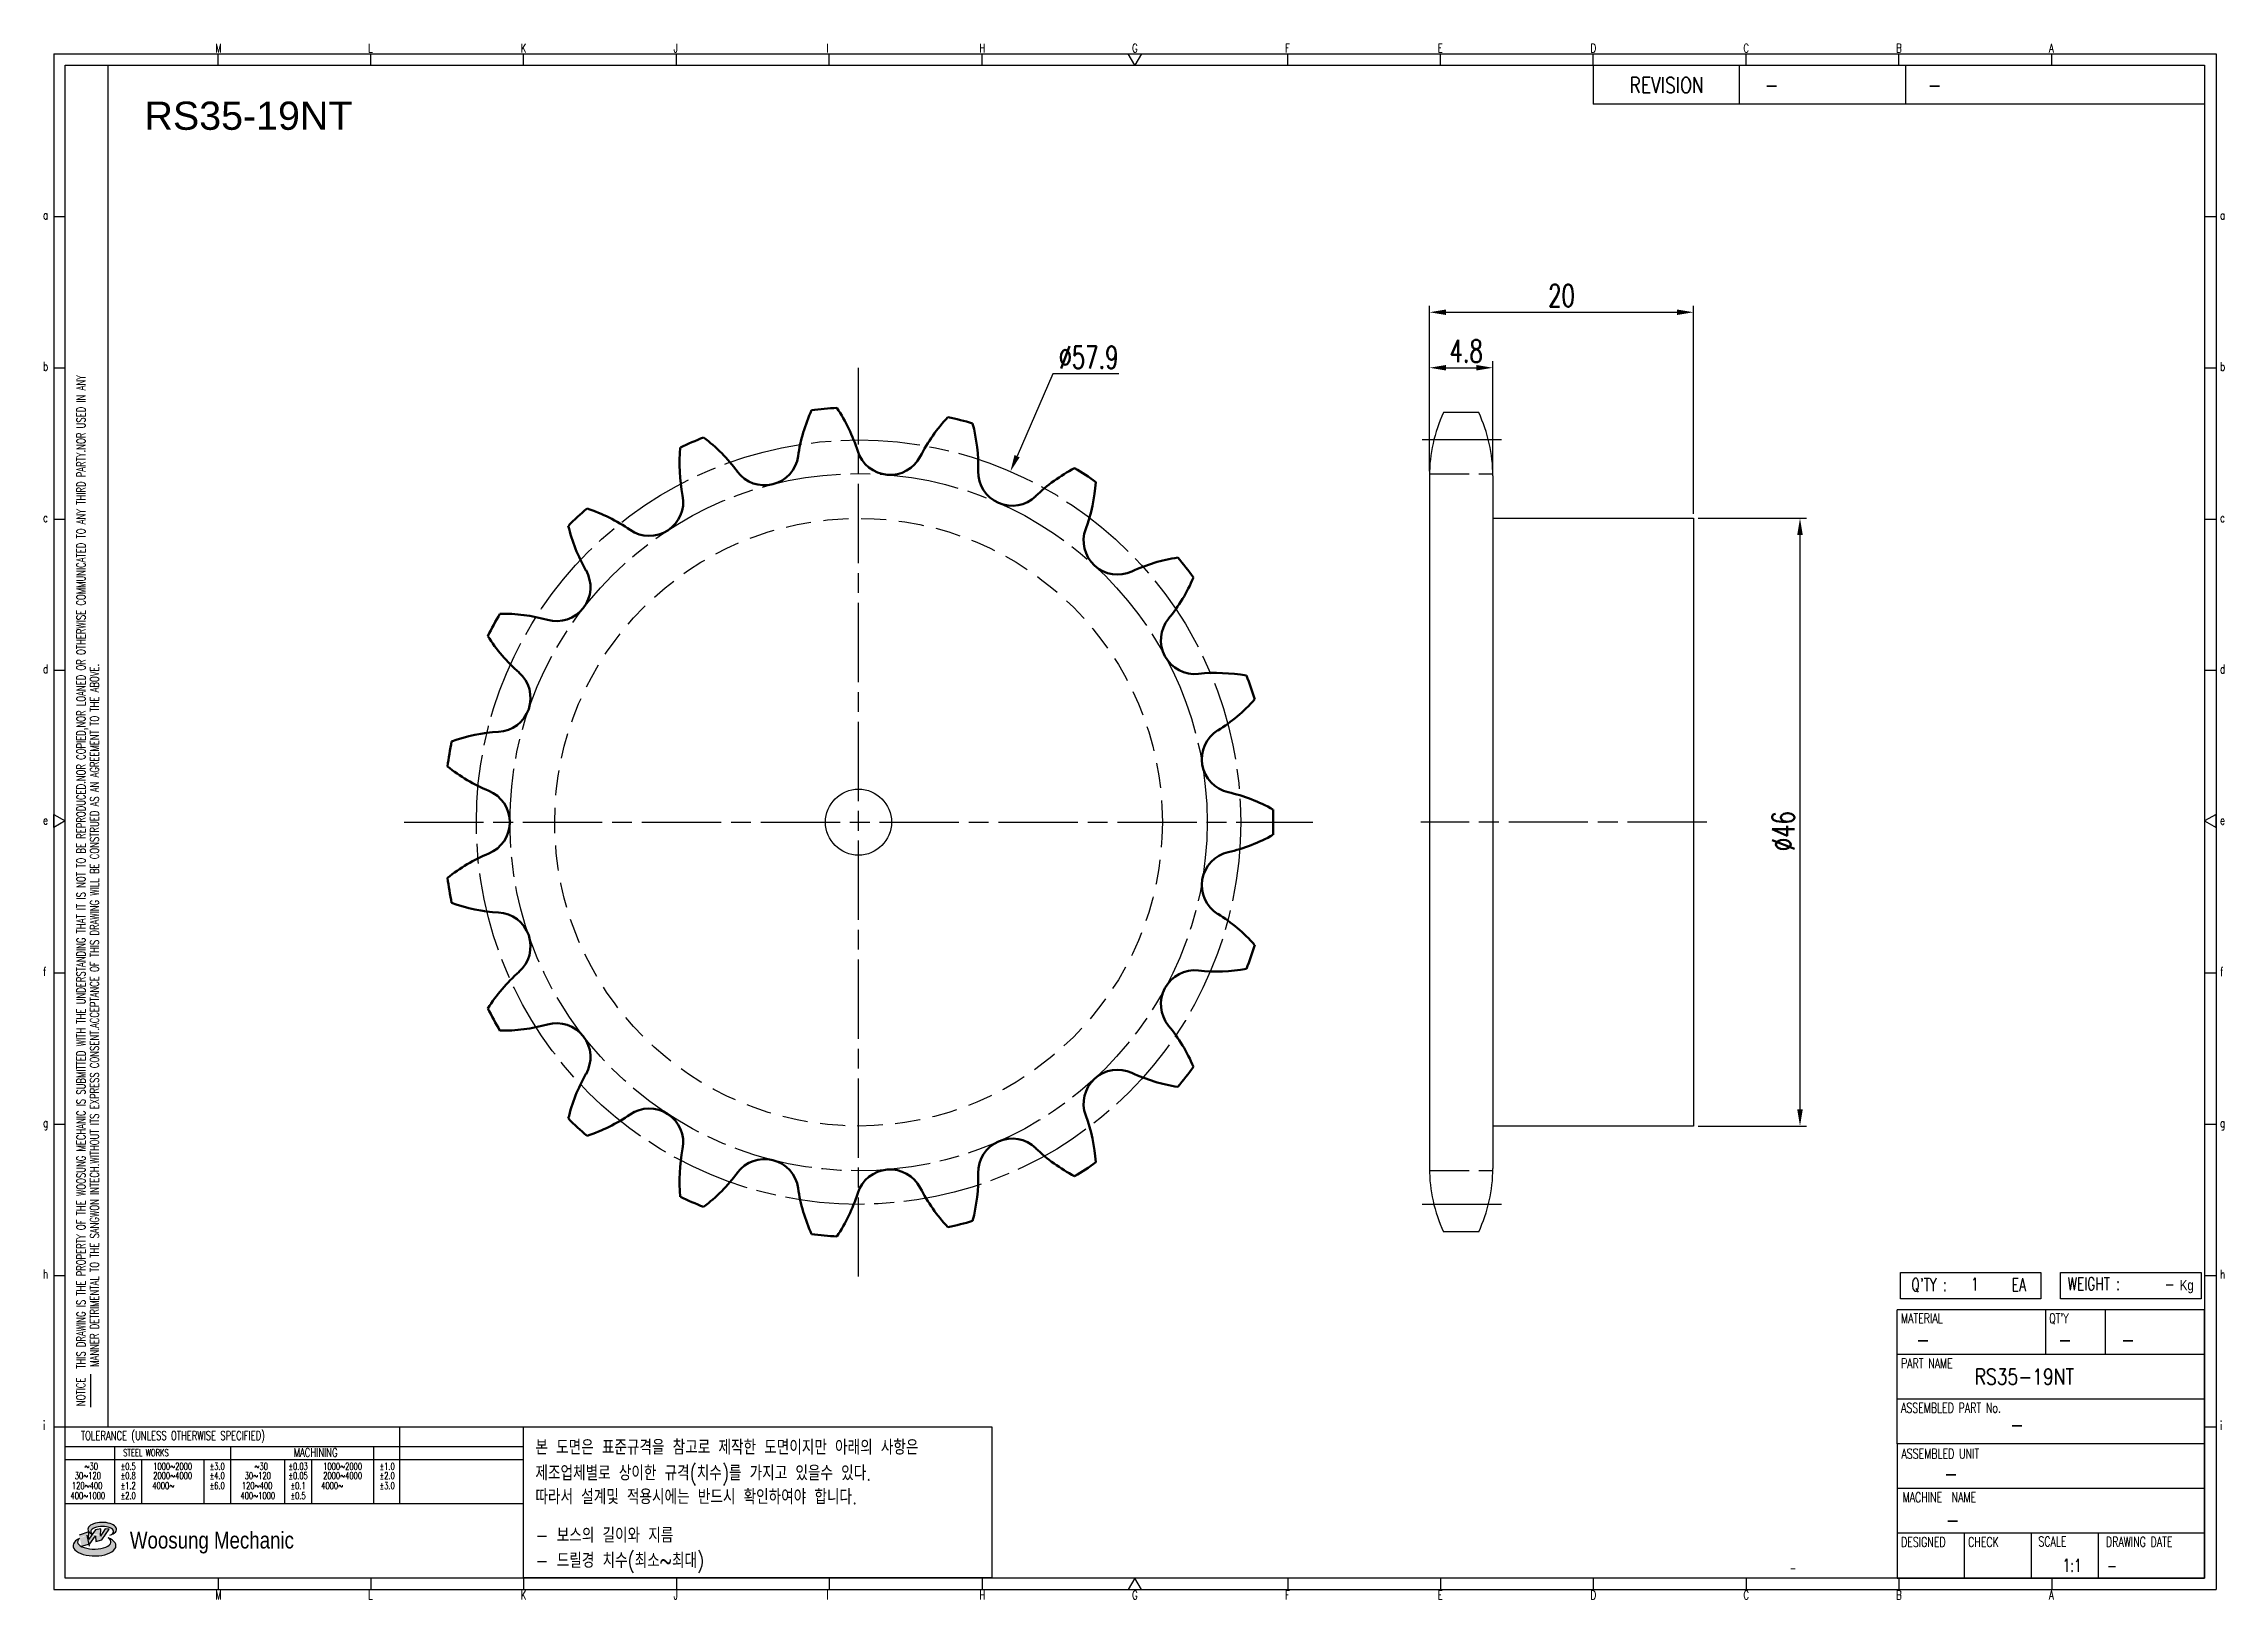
# Model space of a CAD drawing. Header units: millimetres. Extents: x -44811 to -44646, y 1097 to 1215.
import ezdxf
from ezdxf.enums import TextEntityAlignment as Align

# ---------------------------------------------------------------- set-up
doc = ezdxf.new("R2010")
doc.units = ezdxf.units.MM
for name, pattern in [('AM_ISO02W050', [7.5, 6, -1.5]), ('AM_ISO02W050x2', [3.75, 3, -0.75]), ('AM_ISO08W050', [18, 12, -1.5, 3, -1.5]), ('AM_ISO08W050x2', [9, 6, -0.75, 1.5, -0.75]), ('HIDDEN', [9.525, 6.35, -3.175])]:
    doc.linetypes.add(name, pattern=pattern)
for name, color, linetype, lineweight in [('AM_0N', 7, 'Continuous', 50), ('AM_3N', 6, 'AM_ISO02W050', 25), ('AM_7', 4, 'AM_ISO08W050', 25), ('AM_7N', 4, 'AM_ISO08W050', 25)]:
    doc.layers.add(name, color=color, linetype=linetype, lineweight=lineweight)
for name, color, linetype in [('HL', 2, 'HIDDEN'), ('S-DIM', 7, 'Continuous'), ('TITLE', 7, 'Continuous'), ('도면레이아웃', 7, 'Continuous')]:
    doc.layers.add(name, color=color, linetype=linetype)
doc.styles.add('HAN', font='ROMANS.shx', dxfattribs={"width": 0.7, "bigfont": 'whgtxt.shx'})
doc.styles.add('HKD_ST2', font='romans.shx', dxfattribs={"width": 0.7, "height": 4, "bigfont": '@extfont2.shx'})
doc.styles.add('HSG', font='SIMPLEX.shx', dxfattribs={"width": 0.7, "bigfont": 'HSG.shx'})
doc.styles.add('ROMANS', font='romans.shx', dxfattribs={"width": 0.7, "bigfont": 'whgtxt.shx'})
doc.styles.add('SLDTEXTSTYLE4', font='arial.ttf', dxfattribs={"width": 0.8})
doc.styles.get("Standard").update_dxf_attribs({"font": 'arial.ttf'})
doc.dimstyles.new('APP2.5', dxfattribs={"dimscale": 0.7, "dimtxt": 2.4, "dimasz": 1.8, "dimexe": 0.7, "dimexo": 0.5, "dimgap": 0.6, "dimtad": 1, "dimtoh": 1, "dimdec": 1, "dimrnd": 0.01, "dimzin": 9, "dimdsep": 46, "dimtxsty": 'HSG', "dimcen": 0, "dimclrd": 1, "dimclre": 1, "dimclrt": 256, "dimazin": 2, "dimtp": 1, "dimtm": 1, "dimtfac": 0.5, "dimtdec": 1, "dimtofl": 0, "dimtmove": 0, "dimatfit": 3, "dimfxl": 0, "dimtvp": 1, "dimtolj": 2, "dimlwd": -1, "dimlwe": -1, "dimarcsym": 0})

# ---------------------------------------------------------------- blocks, each defined once
blk = doc.blocks.new('SUYWSHJH')
at = {"layer": '도면레이아웃'}
h = blk.add_hatch(color=10, dxfattribs=at)
h.paths.add_polyline_path([(1.544, 35.177), (1.554, 34.966), (1.779, 35.034), (2.054, 35.422), (1.908, 35.446), (1.728, 35.167), (1.741, 35.439), (1.547, 35.405), (1.292, 35.041), (1.295, 35.33), (0.943, 35.208), (1.03, 34.8), (1.336, 34.885)])
edge = h.paths.add_edge_path()
edge.add_ellipse((1.795, 35.421), major_axis=(-0.53, 0), ratio=0.487785, start_angle=122.36065, end_angle=403.39574)
edge.add_line((1.411, 35.244), (1.419, 35.261))
edge.add_ellipse((1.798, 35.344), major_axis=(-0.423, 0), ratio=0.444396, start_angle=131.58977, end_angle=386.19408, ccw=False)
edge = h.paths.add_edge_path()
edge.add_ellipse((1.512, 34.815), major_axis=(-0.793, 0), ratio=0.480113, start_angle=314.67633, end_angle=590.85213)
edge.add_ellipse((1.501, 34.958), major_axis=(-0.62, 0), ratio=0.43311, start_angle=331.7024, end_angle=574.42495, ccw=False)
for p, q in [((0, 90.118), (80.15, 90.118)), ((0, 90.118), (0, 33.191)), ((6.089, 89.693), (6.089, 90.118)), ((11.753, 89.693), (11.753, 90.118)), ((17.418, 89.693), (17.418, 90.118)), ((23.082, 89.693), (23.082, 90.118)), ((28.746, 89.693), (28.746, 90.118)), ((34.411, 89.693), (34.411, 90.118)), ((45.739, 89.693), (45.739, 90.118)), ((51.404, 89.693), (51.404, 90.118)), ((57.068, 89.693), (57.068, 90.118)), ((62.732, 89.693), (62.732, 90.118)), ((68.397, 89.693), (68.397, 90.118)), ((74.061, 89.693), (74.061, 90.118)), ((80.15, 90.118), (80.15, 33.191)), ((0, 84.085), (0.425, 84.085)), ((79.725, 84.085), (80.15, 84.085)), ((0, 78.478), (0.425, 78.478)), ((79.725, 78.478), (80.15, 78.478)), ((0, 72.87), (0.425, 72.87)), ((79.725, 72.87), (80.15, 72.87)), ((0, 67.262), (0.425, 67.262)), ((79.725, 67.262), (80.15, 67.262)), ((0, 56.047), (0.425, 56.047)), ((79.725, 56.047), (80.15, 56.047)), ((0, 50.439), (0.425, 50.439)), ((79.725, 50.439), (80.15, 50.439)), ((0, 44.832), (0.425, 44.832)), ((79.725, 44.832), (80.15, 44.832)), ((1.377, 39.947), (1.377, 41.174)), ((0, 39.224), (0.425, 39.224)), ((79.725, 39.224), (80.15, 39.224)), ((0, 33.191), (80.15, 33.191)), ((6.089, 33.616), (6.089, 33.191)), ((11.753, 33.616), (11.753, 33.191)), ((17.418, 33.616), (17.418, 33.191)), ((23.082, 33.616), (23.082, 33.191)), ((28.746, 33.616), (28.746, 33.191)), ((34.411, 33.616), (34.411, 33.191)), ((45.739, 33.616), (45.739, 33.191)), ((51.404, 33.616), (51.404, 33.191)), ((57.068, 33.616), (57.068, 33.191)), ((62.732, 33.616), (62.732, 33.191)), ((68.397, 33.616), (68.397, 33.191)), ((74.061, 33.616), (74.061, 33.191))]:
    blk.add_line(p, q)
at = {"color": 2}
for p, q in [((2.017, 39.224), (2.017, 89.693)), ((0.425, 39.224), (17.418, 39.224)), ((12.816, 39.224), (12.816, 36.382)), ((17.418, 33.616), (17.418, 39.224)), ((0.425, 38.487), (17.418, 38.487)), ((0.425, 38.012), (17.418, 38.012)), ((2.257, 38.487), (2.257, 36.382)), ((3.257, 38.012), (3.257, 36.382)), ((5.557, 38.012), (5.557, 36.382)), ((6.557, 38.5), (6.557, 36.382)), ((8.557, 38.012), (8.557, 36.382)), ((9.557, 38.026), (9.557, 36.382)), ((11.857, 38.487), (11.857, 36.382)), ((0.425, 36.382), (17.418, 36.382))]:
    blk.add_line(p, q, dxfattribs=at)
at = {"color": 6, "ltscale": 0.5}
for p, q in [((57.068, 89.693), (57.068, 88.246)), ((62.47, 89.693), (62.47, 88.246)), ((68.635, 89.693), (68.635, 88.246)), ((79.725, 88.246), (57.068, 88.246)), ((68.336, 38.59), (68.336, 43.563)), ((79.725, 43.563), (68.336, 43.563)), ((73.827, 43.563), (73.827, 41.905)), ((76.037, 43.563), (76.037, 41.905)), ((79.725, 38.59), (79.725, 43.563)), ((79.725, 41.905), (68.336, 41.905)), ((79.725, 40.248), (68.336, 40.248)), ((68.336, 38.59), (68.336, 33.616)), ((79.725, 38.59), (68.336, 38.59)), ((79.725, 33.616), (79.725, 38.59)), ((79.725, 36.932), (68.336, 36.932)), ((79.725, 35.274), (68.336, 35.274)), ((70.822, 33.616), (70.822, 35.274)), ((73.309, 33.616), (73.309, 35.274)), ((75.796, 33.616), (75.796, 35.274)), ((68.336, 33.616), (79.725, 33.616))]:
    blk.add_line(p, q, dxfattribs=at)
for points in [[(40.075, 89.693), (39.83, 90.118), (40.32, 90.118)], [(0.425, 89.693), (79.725, 89.693), (79.725, 33.616), (0.425, 33.616)], [(0.425, 61.679), (0, 61.433), (0, 61.924)], [(79.725, 61.679), (80.15, 61.433), (80.15, 61.924)], [(40.075, 33.616), (39.83, 33.191), (40.32, 33.191)]]:
    blk.add_lwpolyline(points, close=True)
at = {"layer": 'TITLE', "color": 20}
for p, q in [((68.449, 43.961), (68.449, 44.936)), ((68.449, 44.936), (73.654, 44.936)), ((73.654, 44.936), (73.654, 43.961)), ((74.39, 43.961), (74.39, 44.936)), ((74.39, 44.936), (79.595, 44.936)), ((79.595, 44.936), (79.595, 43.961)), ((73.654, 43.961), (68.449, 43.961)), ((79.595, 43.961), (74.39, 43.961))]:
    blk.add_line(p, q, dxfattribs=at)
at = {"layer": '도면레이아웃'}
for p, q in [((1.295, 35.33), (0.943, 35.208)), ((1.03, 34.8), (1.336, 34.885)), ((1.224, 35.208), (1.311, 34.8)), ((1.224, 35.208), (1.224, 35.208)), ((1.547, 35.405), (1.292, 35.041)), ((1.292, 35.041), (1.295, 35.33)), ((1.336, 34.885), (1.544, 35.177)), ((1.419, 35.261), (1.411, 35.244)), ((1.544, 35.177), (1.554, 34.966)), ((1.741, 35.439), (1.547, 35.405)), ((1.554, 34.966), (1.779, 35.034)), ((1.908, 35.446), (1.728, 35.167)), ((1.728, 35.167), (1.741, 35.439)), ((1.779, 35.034), (2.054, 35.422)), ((2.054, 35.422), (1.908, 35.446))]:
    blk.add_line(p, q, dxfattribs=at)
for centre, major_axis, ratio, start_param, end_param in [((1.795, 35.421), (-0.53, 0), 0.487785, 2.135596, 7.040584), ((1.512, 34.815), (-0.793, 0), 0.480113, 5.492138, 10.312315), ((1.501, 34.958), (-0.62, 0), 0.43311, 5.789299, 10.025607), ((1.798, 35.344), (-0.423, 0), 0.444396, 2.296675, 6.740358)]:
    blk.add_ellipse(centre, major_axis=major_axis, ratio=ratio, start_param=start_param, end_param=end_param, dxfattribs=at)
at = {"color": 4, "style": 'HKD_ST2', "width": 0.7}
for s, p in [('M', (5.988, 90.164)), ('L', (11.652, 90.164)), ('K', (17.316, 90.164)), ('J', (22.981, 90.164)), ('I', (28.645, 90.164)), ('H', (34.309, 90.164)), ('G', (39.974, 90.164)), ('F', (45.638, 90.164)), ('E', (51.302, 90.164)), ('D', (56.967, 90.164)), ('C', (62.631, 90.164)), ('B', (68.295, 90.164)), ('A', (73.96, 90.164)), ('a', (-0.395, 83.976)), ('a', (80.305, 83.97)), ('b', (-0.395, 78.368)), ('b', (80.305, 78.362)), ('c', (-0.395, 72.76)), ('c', (80.305, 72.754)), ('d', (-0.395, 67.153)), ('d', (80.305, 67.147)), ('e', (-0.395, 61.545)), ('e', (80.305, 61.539)), ('f', (-0.395, 55.937)), ('f', (80.305, 55.931)), ('g', (-0.395, 50.33)), ('g', (80.305, 50.324)), ('h', (-0.395, 44.722)), ('h', (80.305, 44.716)), ('i', (-0.395, 39.114)), ('i', (80.305, 39.108)), ('M', (5.988, 32.824)), ('L', (11.652, 32.824)), ('K', (17.316, 32.824)), ('J', (22.981, 32.824)), ('I', (28.645, 32.824)), ('H', (34.309, 32.824)), ('G', (39.974, 32.824)), ('F', (45.638, 32.824)), ('E', (51.302, 32.824)), ('D', (56.967, 32.824)), ('C', (62.631, 32.824)), ('B', (68.295, 32.824)), ('A', (73.96, 32.824))]:
    blk.add_text(s, height=0.326, dxfattribs=at).set_placement(p)
for s, height, style, width, p in [('REVISION', 0.5806, 'HAN', 0.8, (58.415, 88.664)), ('-', 0.581, 'HAN', 0.8, (63.426, 88.664)), ('-', 0.581, 'HAN', 0.8, (69.468, 88.664)), ("Q'TY : ", 0.4746, 'HKD_ST2', 0.7, (68.857, 44.253)), ('1', 0.475, 'HKD_ST2', 0.7, (71.071, 44.275)), ('EA', 0.4746, 'HKD_ST2', 0.7, (72.578, 44.253)), ('WEIGHT : ', 0.4746, 'HKD_ST2', 0.7, (74.65, 44.286)), ('-', 0.581, 'HAN', 0.8, (69.029, 42.157)), ('-', 0.581, 'HAN', 0.8, (74.289, 42.157)), ('-', 0.581, 'HAN', 0.8, (76.623, 42.157)), ('-', 0.581, 'HAN', 0.8, (72.515, 39.013)), ('-', 0.581, 'HAN', 0.8, (70.067, 37.189)), ('-', 0.581, 'HAN', 0.8, (70.126, 35.48)), ('1:1', 0.4746, 'HKD_ST2', 0.7, (74.458, 33.848)), ('-', 0.475, 'HKD_ST2', 0.7, (76.112, 33.837))]:
    blk.add_text(s, height=height, dxfattribs=dict(style=style, width=width)).set_placement(p)
at = {"color": 1, "style": 'HKD_ST2', "width": 0.7}
for s, p in [(' THIS DRAWING IS THE PROPERTY OF THE WOOSUNG MECHANIC IS SUBMITTED WITH THE UNDERSTANDING THAT IT IS NOT TO BE REPRODUCED.NOR COPIED,NOR LOANED OR OTHERWISE COMMUNICATED TO ANY THIRD PARTY.NOR USED IN ANY', (1.173, 41.217)), ('MANNER DETRIMENTAL TO THE SANGWON INTECH.WITHOUT ITS EXPRESS CONSENT.ACCEPTANCE OF THIS DRAWING WILL BE CONSTRUED AS AN AGREEMENT TO THE ABOVE.', (1.672, 41.447))]:
    blk.add_text(s, height=0.326266, rotation=90, dxfattribs=at).set_placement(p)
at = {"style": 'HKD_ST2', "width": 0.7}
blk.add_text('-', height=0.475, dxfattribs=at).set_placement((78.613, 44.286), align=Align.RIGHT)
at = {"color": 4, "style": 'HKD_ST2', "width": 0.7}
for s, height, p in [('MATERIAL', 0.3651, (68.474, 43.425)), ("QT'Y", 0.3651, (73.965, 43.425)), ('PART NAME', 0.3651, (68.474, 41.756)), ('ASSEMBLED PART No.', 0.36511, (68.474, 40.109)), ('ASSEMBLED UNIT', 0.36511, (68.49, 38.408)), ('MACHINE  NAME', 0.36511, (68.532, 36.794)), ('DESIGNED', 0.3651, (68.474, 35.136)), ('CHECK', 0.3651, (70.961, 35.136)), ('SCALE', 0.3651, (73.566, 35.153)), ('DRAWING DATE', 0.36511, (76.071, 35.141))]:
    blk.add_text(s, height=height, dxfattribs=at).set_placement(p, align=Align.TOP_LEFT)
at = {"style": 'HKD_ST2', "width": 0.7}
blk.add_text('NOTICE', height=0.3263, rotation=90, dxfattribs=at).set_placement((1.163, 39.988))
for s, height, style, width, p in [('TOLERANCE (UNLESS OTHERWISE SPECIFIED)', 0.32627, 'HKD_ST2', 0.7, (4.417, 38.896)), ('-', 0.326, 'ROMANS', 0.65, (64.469, 33.975))]:
    blk.add_text(s, height=height, dxfattribs=dict(style=style, width=width)).set_placement(p, align=Align.MIDDLE_CENTER)
at = {"color": 4, "style": 'HKD_ST2', "width": 0.7}
for s, height, p in [('STEEL WORKS', 0.26101, (3.416, 38.268)), ('MACHINING', 0.3263, (9.707, 38.27)), ('%%P0.5', 0.261, (2.757, 37.762)), ('%%P0.8', 0.261, (2.757, 37.411)), ('%%P3.0', 0.261, (6.057, 37.762)), ('%%P4.0', 0.261, (6.057, 37.411)), ('%%P0.03', 0.261, (9.057, 37.762)), ('%%P0.05', 0.261, (9.057, 37.411)), ('%%P1.0', 0.261, (12.357, 37.762)), ('%%P2.0', 0.261, (12.357, 37.411)), ('%%P1.2', 0.261, (2.757, 37.045)), ('%%P2.0', 0.261, (2.757, 36.67)), ('%%P6.0', 0.261, (6.057, 37.045)), ('%%P0.1', 0.261, (9.057, 37.045)), ('%%P0.5', 0.261, (9.057, 36.67)), ('%%P3.0', 0.261, (12.357, 37.045))]:
    blk.add_text(s, height=height, dxfattribs=at).set_placement(p, align=Align.MIDDLE)
for s, height, p in [('30%%126120', 0.261, (1.263, 37.411)), ('%%12630', 0.261, (1.389, 37.762)), ('2000%%1264000', 0.26101, (4.407, 37.411)), ('1000%%1262000', 0.26101, (4.407, 37.762)), ('30%%126120', 0.261, (7.563, 37.411)), ('%%12630', 0.261, (7.689, 37.762)), ('2000%%1264000', 0.26101, (10.707, 37.411)), ('1000%%1262000', 0.26101, (10.707, 37.762)), ('400%%1261000', 0.26101, (1.263, 36.67)), ('120%%126400', 0.26101, (1.237, 37.045)), ('4000%%126', 0.261, (4.061, 37.045)), ('400%%1261000', 0.26101, (7.563, 36.67)), ('120%%126400', 0.26101, (7.537, 37.045)), ('4000%%126', 0.261, (10.321, 37.045))]:
    blk.add_text(s, height=height, dxfattribs=at).set_placement(p, align=Align.MIDDLE_CENTER)
at = {"color": 1, "style": 'SLDTEXTSTYLE4', "width": 0.8}
blk.add_text('Woosung Mechanic', height=0.61957, dxfattribs=at).set_placement((2.822, 34.711))
at = {"layer": 'TITLE', "width": 0.8}
blk.add_text('Kg', height=0.3789, dxfattribs=at).set_placement((78.807, 44.286))
blk = doc.blocks.new('*D135')
at = {"layer": 'Defpoints', "color": 0, "transparency": 16777216}
for p in [(-44701.08, 1190.04), (-44705.88, 1181.85), (-44701.08, 1181.85)]:
    blk.add_point(p, dxfattribs=at)
at = {"layer": 'S-DIM', "color": 1, "transparency": 16777216}
for p, q in [((-44705.88, 1182.2), (-44705.88, 1190.53)), ((-44701.08, 1182.2), (-44701.08, 1190.53)), ((-44704.62, 1190.04), (-44702.34, 1190.04))]:
    blk.add_line(p, q, dxfattribs=at)
for points in [[(-44704.62, 1190.25), (-44704.62, 1189.83), (-44705.88, 1190.04)], [(-44702.34, 1190.25), (-44702.34, 1189.83), (-44701.08, 1190.04)]]:
    blk.add_solid(points, dxfattribs=at)
at = {"layer": 'S-DIM', "transparency": 16777216, "insert": (-44703.09, 1191.3), "char_height": 1.68, "attachment_point": 5, "style": 'HSG'}
blk.add_mtext('\\A2;4.8', dxfattribs=at)
blk = doc.blocks.new('*D136')
at = {"layer": 'Defpoints', "color": 0, "transparency": 16777216}
for p in [(-44685.88, 1194.24), (-44705.88, 1181.85), (-44685.88, 1178.64)]:
    blk.add_point(p, dxfattribs=at)
at = {"layer": 'S-DIM', "color": 1, "transparency": 16777216}
for p, q in [((-44705.88, 1182.2), (-44705.88, 1194.73)), ((-44704.62, 1194.24), (-44687.14, 1194.24)), ((-44685.88, 1178.99), (-44685.88, 1194.73))]:
    blk.add_line(p, q, dxfattribs=at)
for points in [[(-44704.62, 1194.45), (-44704.62, 1194.03), (-44705.88, 1194.24)], [(-44687.14, 1194.45), (-44687.14, 1194.03), (-44685.88, 1194.24)]]:
    blk.add_solid(points, dxfattribs=at)
at = {"layer": 'S-DIM', "transparency": 16777216, "insert": (-44695.88, 1195.5), "char_height": 1.68, "attachment_point": 5, "style": 'HSG'}
blk.add_mtext('\\A2;20', dxfattribs=at)
blk = doc.blocks.new('*D137')
at = {"layer": 'Defpoints', "color": 0, "transparency": 16777216}
for p in [(-44685.88, 1178.64), (-44685.88, 1132.64), (-44677.83, 1132.64)]:
    blk.add_point(p, dxfattribs=at)
at = {"layer": 'S-DIM', "color": 1, "transparency": 16777216}
for p, q in [((-44685.53, 1178.64), (-44677.34, 1178.64)), ((-44677.83, 1177.38), (-44677.83, 1133.9)), ((-44685.53, 1132.64), (-44677.34, 1132.64))]:
    blk.add_line(p, q, dxfattribs=at)
for points in [[(-44678.04, 1177.38), (-44677.62, 1177.38), (-44677.83, 1178.64)], [(-44678.04, 1133.9), (-44677.62, 1133.9), (-44677.83, 1132.64)]]:
    blk.add_solid(points, dxfattribs=at)
at = {"layer": 'S-DIM', "transparency": 16777216, "insert": (-44679.09, 1154.96), "char_height": 1.68, "attachment_point": 5, "rotation": 90, "style": 'HSG'}
blk.add_mtext('\\A2;%%c46', dxfattribs=at)
blk = doc.blocks.new('*D138')
at = {"layer": 'Defpoints', "color": 0, "transparency": 16777216}
for p in [(-44737.6, 1182.19), (-44760.61, 1129.09)]:
    blk.add_point(p, dxfattribs=at)
at = {"layer": 'S-DIM', "color": 1, "transparency": 16777216}
for p, q in [((-44734.4, 1189.57), (-44737.1, 1183.34)), ((-44729.39, 1189.57), (-44734.4, 1189.57))]:
    blk.add_line(p, q, dxfattribs=at)
blk.add_solid([(-44737.29, 1183.43), (-44736.9, 1183.26), (-44737.6, 1182.19)], dxfattribs=at)
at = {"layer": 'S-DIM', "transparency": 16777216, "insert": (-44731.68, 1190.83), "char_height": 1.68, "attachment_point": 5, "style": 'HSG'}
blk.add_mtext('\\A2;∅57.9', dxfattribs=at)

msp = doc.modelspace()

# ---------------------------------------------------------------- linework, layer by layer
for p, q in [((-44702.15, 1186.65), (-44704.81, 1186.65)), ((-44705.88, 1181.85), (-44705.88, 1129.43)), ((-44701.08, 1181.85), (-44701.08, 1129.43)), ((-44701.08, 1178.64), (-44685.88, 1178.64)), ((-44685.88, 1178.64), (-44685.88, 1132.64)), ((-44685.88, 1132.64), (-44701.08, 1132.64)), ((-44702.15, 1124.63), (-44704.81, 1124.63))]:
    msp.add_line(p, q)
at = {"color": 4}
msp.add_lwpolyline([(-44774.45, 1109.88), (-44739, 1109.88), (-44739, 1098.43), (-44774.45, 1098.43)], close=True, dxfattribs=at)
msp.add_circle((-44749.1, 1155.64), 2.5)
for centre, start, end in [((-44694.58, 1181.85), 154.8633, 180), ((-44712.38, 1181.85), 0, 25.1367), ((-44694.58, 1129.43), 180, 205.1367), ((-44712.38, 1129.43), 334.8633, 0)]:
    msp.add_arc(centre, 11.3, start, end)
at = {"layer": 'AM_0N'}
for centre, radius, start, end in [((-44749.1, 1155.64), 31.4, 92.9827, 96.4909), ((-44761.36, 1179.85), 12.8, 17.6316, 33.9453), ((-44741, 1181.53), 12.8, 155.5283, 171.8421), ((-44733.03, 1177.5), 12.8, 136.581, 152.8947), ((-44749.1, 1155.64), 31.4, 74.0354, 77.5436), ((-44752.83, 1182.51), 12.8, 358.6842, 14.998), ((-44749.85, 1182.76), 12.8, 174.4757, 190.7895), ((-44749.1, 1155.64), 31.4, 111.9301, 115.4383), ((-44768.55, 1174.56), 12.8, 36.5789, 52.8927), ((-44746.71, 1184.5), 2.57, 197.6316, 332.8947), ((-44756.21, 1183.71), 2.57, 216.5789, 351.8421), ((-44737.47, 1182.16), 2.57, 178.6842, 313.9474), ((-44726.81, 1171.1), 12.8, 117.6336, 133.9474), ((-44749.1, 1155.64), 31.4, 55.088, 58.5962), ((-44743.91, 1182.27), 12.8, 339.7368, 356.0506), ((-44749.1, 1155.64), 31.4, 130.8775, 134.3857), ((-44773.64, 1167.22), 12.8, 55.5263, 71.8401), ((-44764.94, 1179.88), 2.57, 235.5263, 10.7895), ((-44758.62, 1181.05), 12.8, 193.4231, 209.7368), ((-44729.49, 1176.95), 2.57, 159.7368, 295), ((-44723, 1163.02), 12.8, 98.6862, 115), ((-44749.1, 1155.64), 31.4, 36.1406, 39.6488), ((-44771.96, 1173.43), 2.57, 254.4737, 29.7368), ((-44735.54, 1179.14), 12.8, 320.7895, 337.1032), ((-44749.1, 1155.64), 31.4, 149.8248, 153.333), ((-44776.07, 1158.62), 12.8, 74.4737, 90.7874), ((-44723.64, 1169.42), 2.57, 140.7895, 276.0526), ((-44766.35, 1176.58), 12.8, 212.3704, 228.6842), ((-44776.5, 1165.04), 2.57, 273.4211, 48.6842), ((-44722.01, 1154.14), 12.8, 79.7389, 96.0526), ((-44749.1, 1155.64), 31.4, 17.1933, 20.7015), ((-44728.65, 1173.46), 12.8, 301.8421, 318.1559), ((-44775.58, 1149.7), 12.8, 93.4211, 109.7348), ((-44720.54, 1160.41), 2.57, 121.8421, 257.1053), ((-44749.1, 1155.64), 31.4, 168.7722, 172.2804), ((-44772.22, 1169.85), 12.8, 231.3178, 247.6316), ((-44778.07, 1155.64), 2.57, 292.3684, 67.6316), ((-44723.97, 1145.43), 12.8, 60.7915, 77.1053), ((-44749.1, 1155.64), 31.4, 358.2459, 1.7541), ((-44723.97, 1165.85), 12.8, 282.8947, 299.2085), ((-44772.22, 1141.43), 12.8, 112.3684, 128.6822), ((-44720.54, 1150.87), 2.57, 102.8947, 238.1579), ((-44749.1, 1155.64), 31.4, 187.7196, 191.2278), ((-44775.58, 1161.58), 12.8, 250.2652, 266.5789), ((-44776.5, 1146.24), 2.57, 311.3158, 86.5789), ((-44728.65, 1137.82), 12.8, 41.8441, 58.1579), ((-44749.1, 1155.64), 31.4, 339.2985, 342.8067), ((-44766.35, 1134.69), 12.8, 131.3158, 147.6296), ((-44723.64, 1141.86), 2.57, 83.9474, 219.2105), ((-44722.01, 1157.14), 12.8, 263.9474, 280.2611), ((-44749.1, 1155.64), 31.4, 206.667, 210.1752), ((-44776.07, 1152.66), 12.8, 269.2126, 285.5263), ((-44771.96, 1137.85), 2.57, 330.2632, 105.5263), ((-44735.54, 1132.14), 12.8, 22.8968, 39.2105), ((-44758.62, 1130.23), 12.8, 150.2632, 166.5769), ((-44729.49, 1134.33), 2.57, 65, 200.2632), ((-44723, 1148.26), 12.8, 245, 261.3138), ((-44749.1, 1155.64), 31.4, 320.3512, 323.8594), ((-44749.1, 1155.64), 31.4, 225.6143, 229.1225), ((-44773.64, 1144.06), 12.8, 288.1599, 304.4737), ((-44764.94, 1131.39), 2.57, 349.2105, 124.4737), ((-44743.91, 1129.01), 12.8, 3.9494, 20.2632), ((-44749.85, 1128.52), 12.8, 169.2105, 185.5243), ((-44737.47, 1129.12), 2.57, 46.0526, 181.3158), ((-44726.81, 1140.18), 12.8, 226.0526, 242.3664), ((-44756.21, 1127.57), 2.57, 8.1579, 143.4211), ((-44746.71, 1126.78), 2.57, 27.1053, 162.3684), ((-44749.1, 1155.64), 31.4, 301.4038, 304.912), ((-44768.55, 1136.72), 12.8, 307.1073, 323.4211), ((-44741, 1129.75), 12.8, 188.1579, 204.4717), ((-44761.36, 1131.43), 12.8, 326.0547, 342.3684), ((-44733.03, 1133.78), 12.8, 207.1053, 223.419), ((-44752.83, 1128.77), 12.8, 345.002, 1.3158), ((-44749.1, 1155.64), 31.4, 244.5617, 248.0699), ((-44749.1, 1155.64), 31.4, 263.5091, 267.0173), ((-44749.1, 1155.64), 31.4, 282.4564, 285.9646)]:
    msp.add_arc(centre, radius, start, end, dxfattribs=at)
at = {"layer": 'AM_3N', "linetype": 'AM_ISO02W050x2'}
for p, q in [((-44705.88, 1182.01), (-44701.08, 1182.01)), ((-44705.88, 1129.27), (-44701.08, 1129.27))]:
    msp.add_line(p, q, dxfattribs=at)
at = {"layer": 'AM_7', "linetype": 'AM_ISO08W050x2'}
for p, q in [((-44700.43, 1184.57), (-44706.54, 1184.57)), ((-44684.88, 1155.64), (-44706.54, 1155.64)), ((-44700.43, 1126.7), (-44706.54, 1126.7))]:
    msp.add_line(p, q, dxfattribs=at)
for radius in [28.93, 26.39]:
    msp.add_circle((-44749.1, 1155.64), radius, dxfattribs=at)
at = {"layer": 'AM_7N', "linetype": 'AM_ISO08W050x2'}
for p, q in [((-44749.1, 1121.24), (-44749.1, 1190.04)), ((-44783.5, 1155.64), (-44714.71, 1155.64))]:
    msp.add_line(p, q, dxfattribs=at)
at = {"layer": 'HL', "ltscale": 0.3}
msp.add_circle((-44749.1, 1155.64), 23, dxfattribs=at)

# ---------------------------------------------------------------- block references
at = {"xscale": 2.04222035466409, "yscale": 2.04222035466409, "zscale": 2.04222035466409}
msp.add_blockref('SUYWSHJH', (-44810.02, 1029.77), dxfattribs=at)

# ---------------------------------------------------------------- texts
at = {"color": 2}
msp.add_text('RS35-19NT', height=2.134, dxfattribs=at).set_placement((-44803.15, 1208.05))
at = {"style": 'HAN', "width": 0.8}
msp.add_text('RS35-19NT', height=1.186, dxfattribs=at).set_placement((-44664.6, 1113.07))
at = {"color": 4, "style": 'HAN', "width": 0.8}
for s, p in [('본 도면은 표준규격을 참고로 제작한 도면이지만 아래의 사항은', (-44773.56, 1107.76)), ('제조업체별로 상이한 규격(치수)를 가지고 있을수 있다.', (-44773.56, 1105.81)), ('따라서 설계및 적용시에는 반드시 확인하여야 합니다.', (-44773.56, 1104.01)), ('- 보스의 길이와 지름', (-44773.56, 1101.1)), ('- 드릴경 치수(최소~최대)', (-44773.56, 1099.19))]:
    msp.add_text(s, height=1.1219, dxfattribs=at).set_placement(p)

# ---------------------------------------------------------------- dimensions: what is measured, and where the dimension line sits
at = {"layer": 'S-DIM'}
dim = msp.add_linear_dim(base=(-44685.88, 1194.24), p1=(-44705.88, 1181.85), p2=(-44685.88, 1178.64), dimstyle='APP2.5', dxfattribs=at)
dim.commit()
dim.dimension.update_dxf_attribs({"geometry": '*D136', "text_midpoint": (-44695.88, 1195.5)})
dim = msp.add_diameter_dim_2p(p1=(-44760.61, 1129.09), p2=(-44737.6, 1182.19), dimstyle='APP2.5', dxfattribs=at)
dim.commit()
dim.dimension.update_dxf_attribs({"geometry": '*D138', "text_midpoint": (-44731.68, 1189.57), "dimtype": 163})
dim = msp.add_linear_dim(base=(-44701.08, 1190.04), p1=(-44705.88, 1181.85), p2=(-44701.08, 1181.85), dimstyle='APP2.5', dxfattribs=at)
dim.commit()
dim.dimension.update_dxf_attribs({"geometry": '*D135', "text_midpoint": (-44703.09, 1190.04), "dimtype": 160})
dim = msp.add_linear_dim(base=(-44677.83, 1132.64), p1=(-44685.88, 1178.64), p2=(-44685.88, 1132.64), angle=90, text='%%c<>', dimstyle='APP2.5', dxfattribs=at)
dim.commit()
dim.dimension.update_dxf_attribs({"geometry": '*D137', "text_midpoint": (-44677.83, 1154.96), "dimtype": 160})

doc.saveas('drawing.dxf')
